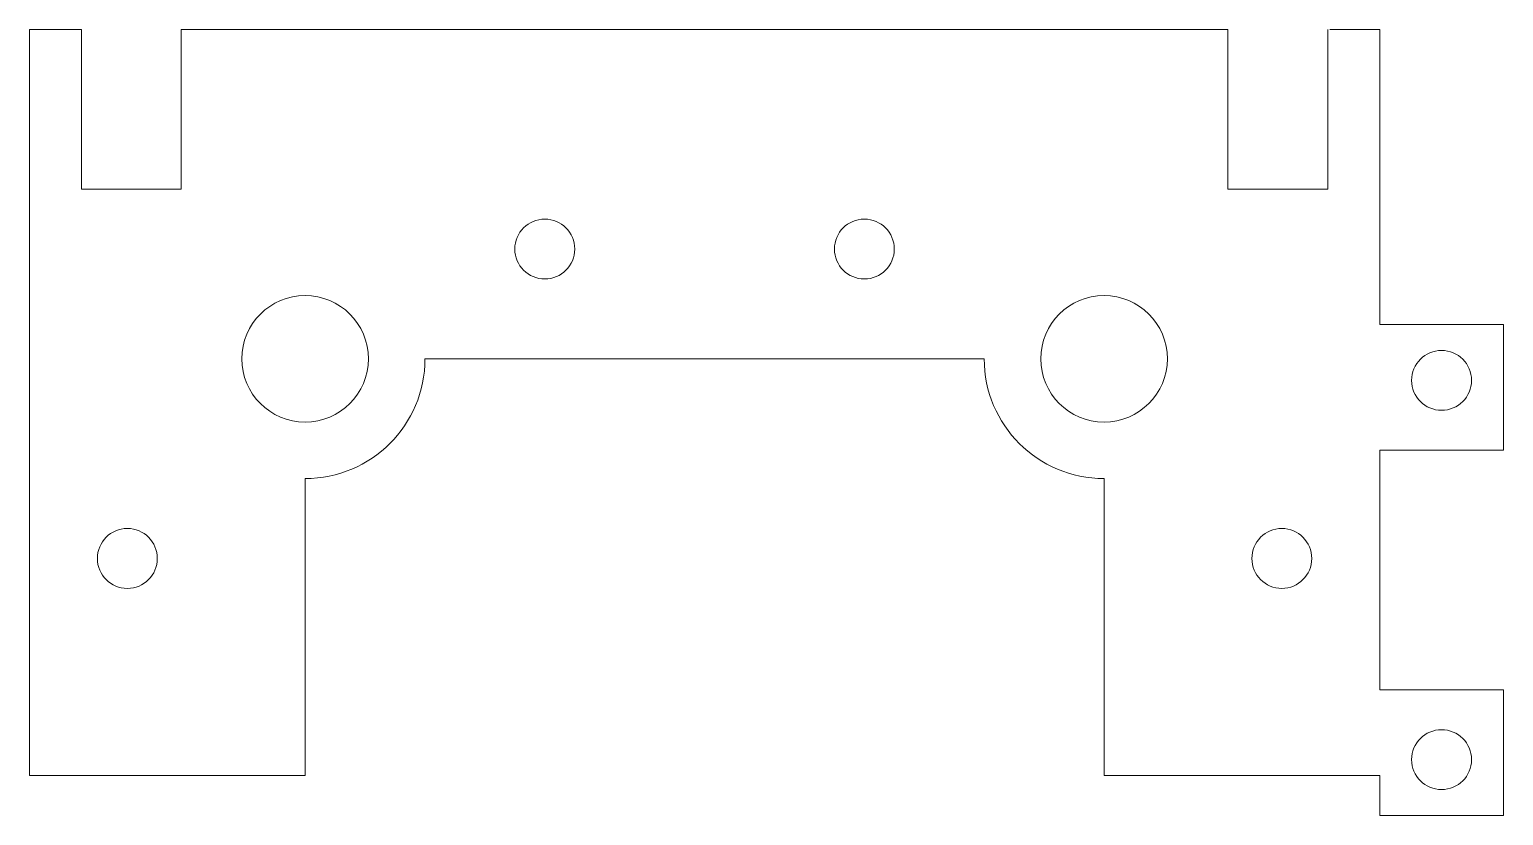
# Model space of a CAD drawing. Header units: millimetres. Extents: x -33.8 to 40, y -2 to 37.4.
import ezdxf

# ---------------------------------------------------------------- set-up
doc = ezdxf.new("R2010")
doc.units = ezdxf.units.MM
doc.layers.get('0').update_dxf_attribs({"linetype": 'CONTINUOUS', "lineweight": 0, "true_color": 0x000000})

msp = doc.modelspace()

# ---------------------------------------------------------------- linework, layer by layer
for p, q in [((-33.8, 37.38), (-31.2, 37.38)), ((-33.8, 0), (-33.8, 37.38)), ((-31.2, 37.38), (-31.2, 29.38)), ((-26.2, 37.38), (-26.2, 29.38)), ((26.2, 37.38), (-26.2, 37.38)), ((26.2, 37.38), (26.2, 29.38)), ((31.2, 37.38), (31.2, 29.38)), ((33.8, 37.38), (31.3, 37.38)), ((33.8, 37.38), (33.8, 22.6)), ((-31.2, 29.38), (-26.2, 29.38)), ((26.2, 29.38), (31.2, 29.38)), ((33.8, 22.6), (40, 22.6)), ((40, 22.6), (40, 16.3)), ((-14, 20.88), (14, 20.88)), ((33.8, 16.3), (40, 16.3)), ((33.8, 16.3), (33.8, 4.3)), ((-20, 14.88), (-20, 0)), ((20, 14.88), (20, 0)), ((33.8, 4.3), (40, 4.3)), ((40, 4.3), (40, -2)), ((-33.8, 0), (-20, 0)), ((20, 0), (33.8, 0)), ((33.8, 0), (33.8, -2)), ((33.8, -2), (40, -2))]:
    msp.add_line(p, q)
for centre, radius in [((-8, 26.38), 1.5), ((8, 26.38), 1.5), ((-20, 20.88), 3.17), ((20, 20.88), 3.17), ((36.9, 19.8), 1.5), ((-28.9, 10.88), 1.5), ((28.9, 10.88), 1.5), ((36.9, 0.8), 1.5)]:
    msp.add_circle(centre, radius)
for centre, start, end in [((-20, 20.88), 270, 360), ((20, 20.88), 180, 270)]:
    msp.add_arc(centre, 6, start, end)

doc.saveas('drawing.dxf')
